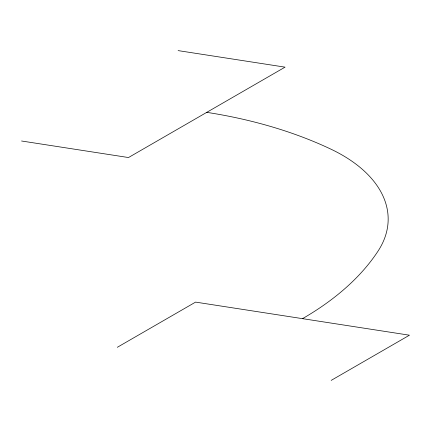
<?xml version="1.0" encoding="UTF-8"?>
<svg xmlns="http://www.w3.org/2000/svg" width="431" height="431" viewBox="0 0 431 431"><rect width="100%" height="100%" fill="white"/><g stroke="black" fill="none" stroke-linecap="round" stroke-linejoin="round"><path stroke-width="0.65" d="M117.302 347.305L195.582 302.109L409.45 335.199L331.17 380.395M178.111 50.605L285.047 67.15L128.486 157.541L21.55 140.996M302.514 318.654A330.593 190.863 0 0 0 378.089 251.025A156.771 90.51 0 0 0 330.782 149.099A330.593 190.863 0 0 0 206.767 112.346"/></g></svg>
